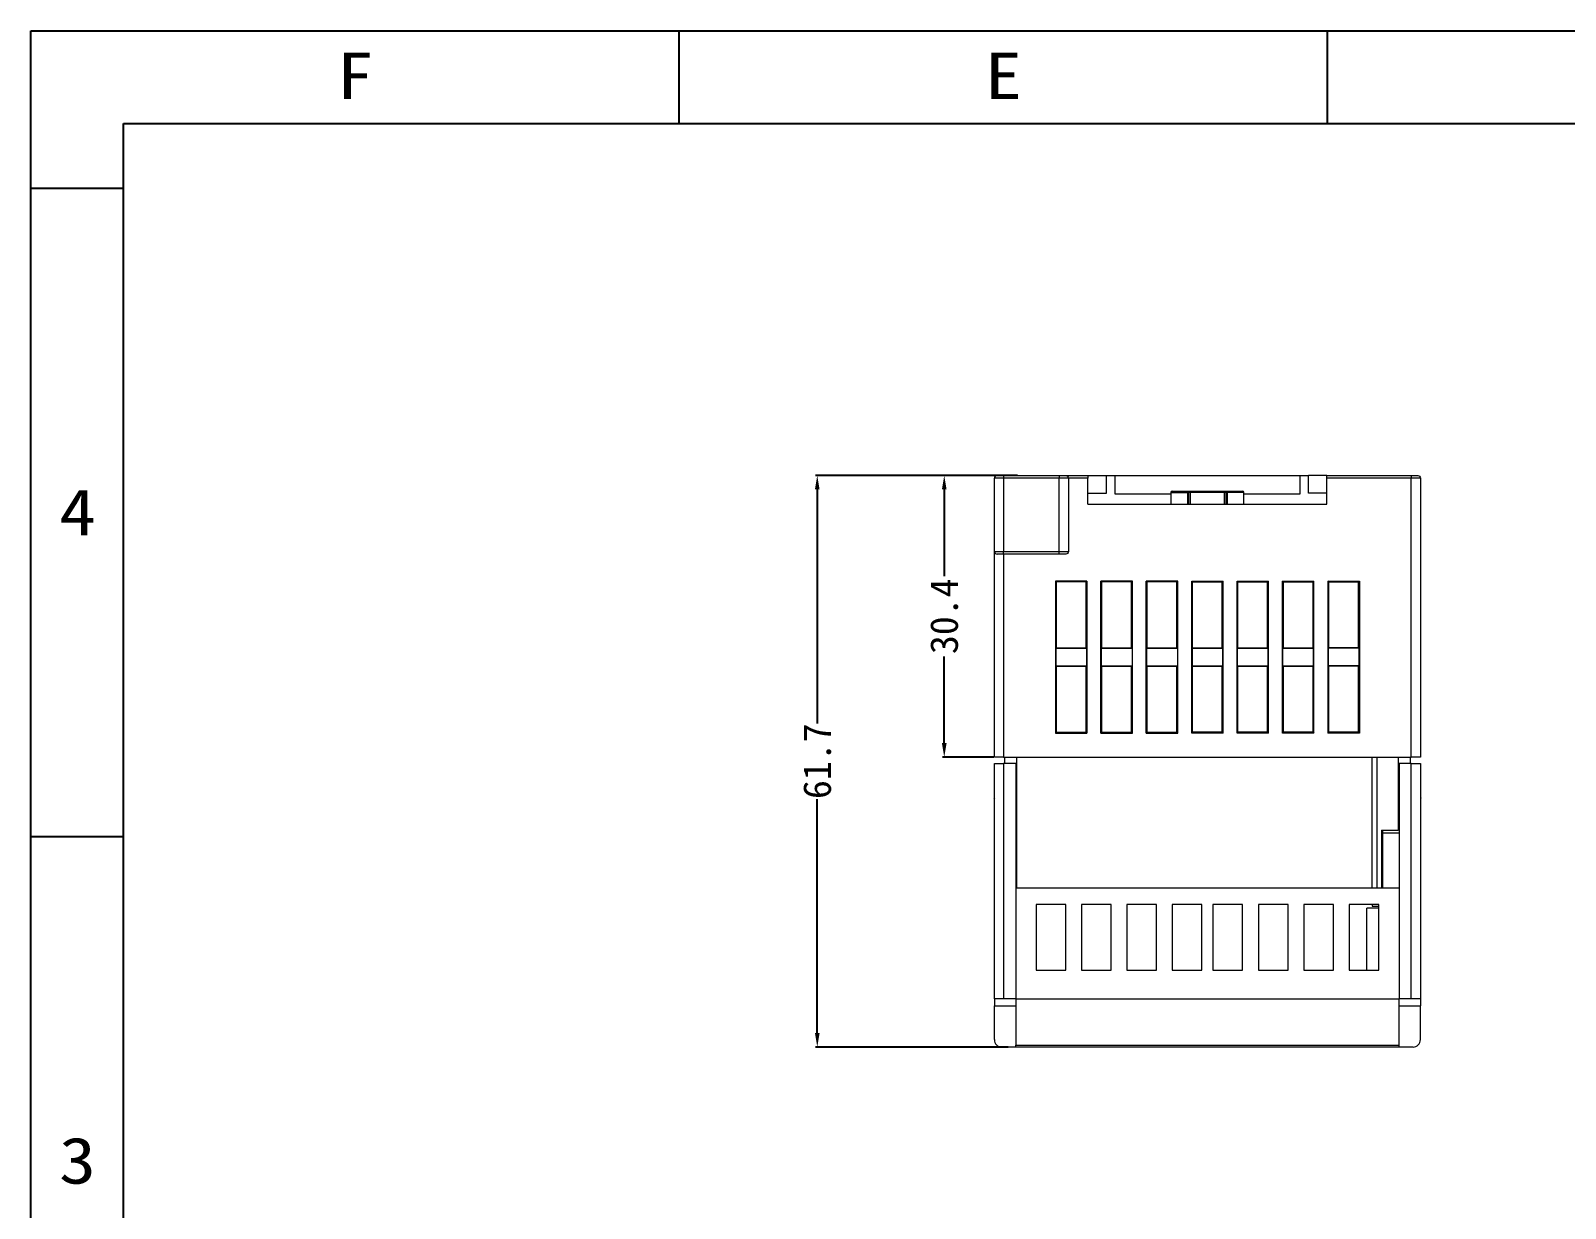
# Model space of a CAD drawing. Header units: millimetres. Extents: x 13 to 433, y 232 to 529.
# Drawn here: x 12.6 to 178.3, y 402.2 to 529.3 of the extents above; entities that cross this region are included whole.
import ezdxf
from ezdxf.enums import TextEntityAlignment as Align

# ---------------------------------------------------------------- set-up
doc = ezdxf.new("R2010")
doc.units = ezdxf.units.MM
doc.header["$MEASUREMENT"] = 0
doc.layers.get('0').update_dxf_attribs({"linetype": 'CONTINUOUS'})
doc.layers.get('Defpoints').update_dxf_attribs({"linetype": 'CONTINUOUS'})
for name, color, linetype in [('10', 7, 'CONTINUOUS'), ('7', 7, 'CONTINUOUS'), ('dim', 3, 'CONTINUOUS')]:
    doc.layers.add(name, color=color, linetype=linetype)
doc.styles.add('TEXTSTYLE_0', font='txt', dxfattribs={"width": 0.8})
doc.dimstyles.get("Standard").update_dxf_attribs({"dimtxt": 3, "dimasz": 1.5, "dimexe": 0.18, "dimexo": 0.0625, "dimgap": 0.09, "dimtad": 0, "dimdec": 1, "dimzin": 0, "dimdsep": 46, "dimtxsty": 'Standard', "dimcen": 0.09, "dimclrd": 3, "dimclre": 3, "dimclrt": 3, "dimadec": 0, "dimazin": 0, "dimtfac": 1, "dimtdec": 4, "dimtofl": 0, "dimtmove": 0, "dimatfit": 3, "dimfxl": 0, "dimtolj": 1, "dimtzin": 0, "dimarcsym": 0})

# ---------------------------------------------------------------- blocks, each defined once
blk = doc.blocks.new('*D19')
at = {"color": 3, "lineweight": -2}
for p, q in [((119.15, 481.32), (97.34, 481.32)), ((97.52, 479.82), (97.52, 454.56)), ((97.52, 421.12), (97.52, 446.38)), ((118.13, 419.62), (97.34, 419.62))]:
    blk.add_line(p, q, dxfattribs=at)
at = {"color": 3, "lineweight": 18}
for points in [[(97.27, 479.82), (97.77, 479.82), (97.52, 481.32)], [(97.27, 421.12), (97.77, 421.12), (97.52, 419.62)]]:
    blk.add_solid(points, dxfattribs=at)
at = {"layer": 'Defpoints', "color": 0, "lineweight": 18}
for p in [(97.52, 481.32), (119.21, 481.32), (118.19, 419.62)]:
    blk.add_point(p, dxfattribs=at)
at = {"color": 3, "lineweight": 18, "insert": (97.52, 450.47), "char_height": 3, "attachment_point": 5, "rotation": 90}
blk.add_mtext('\\A1;61.7', dxfattribs=at)
blk = doc.blocks.new('*D20')
at = {"color": 3, "lineweight": -2}
for p, q in [((113.13, 481.32), (111.05, 481.32)), ((111.23, 479.82), (111.23, 470.46)), ((111.23, 452.42), (111.23, 461.78)), ((116.58, 450.92), (111.05, 450.92))]:
    blk.add_line(p, q, dxfattribs=at)
at = {"color": 3, "lineweight": 18}
for points in [[(110.98, 479.82), (111.48, 479.82), (111.23, 481.32)], [(110.98, 452.42), (111.48, 452.42), (111.23, 450.92)]]:
    blk.add_solid(points, dxfattribs=at)
at = {"layer": 'Defpoints', "color": 0, "lineweight": 18}
for p in [(111.23, 481.32), (113.19, 481.32), (116.64, 450.92)]:
    blk.add_point(p, dxfattribs=at)
at = {"color": 3, "lineweight": 18, "insert": (111.23, 466.12), "char_height": 3, "attachment_point": 5, "rotation": 90}
blk.add_mtext('\\A1;30.4', dxfattribs=at)
blk = doc.blocks.new('SUN_6HWZ35TKXU86YGHH1AY77V3D6FJ')
at = {"color": 7, "linetype": 'Continuous'}
for p, q in [((-420, 297), (0, 297)), ((-420, 0), (-420, 297)), ((-350, 287), (-350, 297)), ((-280, 287), (-280, 297)), ((-410, 287), (-10, 287)), ((-410, 10), (-410, 287)), ((-420, 280), (-410, 280)), ((-420, 210), (-410, 210))]:
    blk.add_line(p, q, dxfattribs=at)
at = {"color": 2, "style": 'TEXTSTYLE_0'}
for s, width, p, p2 in [('F', 0.937433, (-386.98, 289.63), (-382.98, 289.63)), ('E', 0.858525, (-316.98, 289.63), (-312.98, 289.63)), ('4', 1.029662, (-416.95, 242.54), (-412.95, 242.54)), ('3', 1.029662, (-416.95, 172.54), (-412.95, 172.54))]:
    blk.add_text(s, height=5, dxfattribs=dict(at, width=width)).set_placement(p, p2, align=Align.FIT)

msp = doc.modelspace()

# ---------------------------------------------------------------- linework, layer by layer
at = {"layer": '10', "color": 0, "linetype": 'Continuous', "lineweight": 18}
for p, q in [((116.64, 424.82), (116.64, 450.22)), ((116.64, 450.22), (117.64, 450.22)), ((118.94, 450.22), (117.64, 450.22)), ((117.64, 450.22), (117.64, 424.82)), ((118.94, 450.22), (118.94, 424.82)), ((161.64, 450.22), (160.34, 450.22)), ((160.34, 450.22), (160.34, 424.82)), ((161.64, 424.82), (161.64, 450.22)), ((161.64, 450.22), (162.64, 450.22)), ((162.64, 450.22), (162.64, 424.82)), ((158.54, 443.02), (158.54, 442.72)), ((158.54, 442.72), (158.54, 436.82)), ((160.34, 442.72), (158.54, 442.72)), ((118.94, 436.82), (160.34, 436.82)), ((121.14, 435.02), (121.14, 427.92)), ((124.34, 435.02), (121.14, 435.02)), ((124.34, 427.92), (124.34, 435.02)), ((126.04, 435.02), (126.04, 427.92)), ((129.24, 435.02), (126.04, 435.02)), ((129.24, 427.92), (129.24, 435.02)), ((130.94, 435.02), (130.94, 427.92)), ((134.14, 435.02), (130.94, 435.02)), ((134.14, 427.92), (134.14, 435.02)), ((139.04, 435.02), (135.84, 435.02)), ((135.84, 435.02), (135.84, 427.92)), ((139.04, 427.92), (139.04, 435.02)), ((143.44, 435.02), (140.24, 435.02)), ((140.24, 435.02), (140.24, 427.92)), ((143.44, 427.92), (143.44, 435.02)), ((148.34, 435.02), (145.14, 435.02)), ((145.14, 435.02), (145.14, 427.92)), ((148.34, 427.92), (148.34, 435.02)), ((153.24, 435.02), (150.04, 435.02)), ((150.04, 435.02), (150.04, 427.92)), ((153.24, 427.92), (153.24, 435.02)), ((158.14, 435.02), (154.94, 435.02)), ((154.94, 435.02), (154.94, 427.92)), ((156.84, 427.92), (156.84, 434.62)), ((158.14, 434.62), (156.84, 434.62)), ((158.14, 427.92), (158.14, 435.02)), ((121.14, 427.92), (124.34, 427.92)), ((126.04, 427.92), (129.24, 427.92)), ((130.94, 427.92), (134.14, 427.92)), ((135.84, 427.92), (139.04, 427.92)), ((140.24, 427.92), (143.44, 427.92)), ((145.14, 427.92), (148.34, 427.92)), ((150.04, 427.92), (153.24, 427.92)), ((154.94, 427.92), (158.14, 427.92)), ((116.64, 424.82), (116.64, 424.07)), ((117.64, 424.82), (116.64, 424.82)), ((118.94, 424.82), (117.64, 424.82)), ((118.94, 424.82), (160.34, 424.82)), ((118.94, 424.82), (118.94, 419.82)), ((161.64, 424.82), (160.34, 424.82)), ((160.34, 419.82), (160.34, 424.82)), ((162.64, 424.82), (161.64, 424.82)), ((162.64, 424.82), (162.64, 424.07)), ((116.64, 424.07), (118.94, 424.07)), ((116.64, 420.42), (116.64, 424.07)), ((160.34, 424.07), (162.64, 424.07)), ((162.64, 420.42), (162.64, 424.07)), ((118.94, 419.62), (117.44, 419.62)), ((118.94, 419.82), (160.34, 419.82)), ((118.94, 419.62), (118.94, 419.82)), ((160.34, 419.62), (118.94, 419.62)), ((160.34, 419.62), (160.34, 419.82)), ((161.84, 419.62), (160.34, 419.62))]:
    msp.add_line(p, q, dxfattribs=at)
for centre, start, end in [((117.44, 420.42), 180, 270), ((161.84, 420.42), 270, 0)]:
    msp.add_arc(centre, 0.8, start, end, dxfattribs=at)
at = {"layer": '7', "color": 0, "linetype": 'Continuous', "lineweight": 18}
for p, q in [((116.64, 473.12), (116.64, 481.02)), ((117.64, 481.02), (116.64, 481.02)), ((116.94, 481.32), (117.64, 481.32)), ((117.64, 481.32), (123.64, 481.32)), ((117.64, 481.32), (117.64, 481.02)), ((123.64, 481.02), (117.64, 481.02)), ((117.64, 481.02), (117.64, 473.12)), ((123.64, 481.32), (124.34, 481.32)), ((123.64, 481.32), (123.64, 481.02)), ((124.64, 481.02), (123.64, 481.02)), ((123.64, 473.12), (123.64, 481.02)), ((124.34, 481.32), (126.74, 481.32)), ((124.64, 481.02), (124.64, 473.12)), ((126.74, 481.02), (124.64, 481.02)), ((126.74, 481.32), (126.74, 481.02)), ((126.74, 481.32), (128.74, 481.32)), ((126.74, 478.22), (126.74, 481.02)), ((128.74, 479.42), (128.74, 481.32)), ((128.74, 481.32), (129.64, 481.32)), ((129.64, 481.32), (149.64, 481.32)), ((129.64, 481.32), (129.64, 479.32)), ((149.64, 479.32), (149.64, 481.32)), ((149.64, 481.32), (150.54, 481.32)), ((152.54, 481.32), (150.54, 481.32)), ((150.54, 479.42), (150.54, 481.32)), ((152.54, 481.02), (152.54, 481.32)), ((152.54, 481.32), (161.64, 481.32)), ((152.54, 478.22), (152.54, 481.02)), ((161.64, 481.02), (152.54, 481.02)), ((161.64, 481.32), (162.34, 481.32)), ((161.64, 481.32), (161.64, 481.02)), ((161.64, 450.92), (161.64, 481.02)), ((162.64, 481.02), (161.64, 481.02)), ((162.64, 481.02), (162.64, 450.92)), ((126.74, 479.42), (128.74, 479.42)), ((129.64, 479.32), (135.7, 479.32)), ((135.7, 479.47), (135.7, 478.22)), ((135.7, 479.47), (137.51, 479.47)), ((135.85, 479.62), (137.53, 479.62)), ((137.51, 478.22), (137.51, 479.47)), ((137.64, 479.47), (137.51, 479.47)), ((137.53, 479.62), (137.79, 479.62)), ((137.64, 478.22), (137.64, 479.47)), ((137.79, 479.62), (137.79, 479.48)), ((137.79, 479.62), (141.49, 479.62)), ((137.79, 479.48), (137.79, 478.22)), ((141.49, 479.48), (137.79, 479.48)), ((141.49, 479.62), (141.75, 479.62)), ((141.49, 479.62), (141.49, 479.48)), ((141.49, 478.22), (141.49, 479.48)), ((141.64, 479.47), (141.64, 478.22)), ((141.64, 479.47), (141.77, 479.47)), ((141.75, 479.62), (143.43, 479.62)), ((141.77, 479.47), (141.77, 478.22)), ((143.58, 479.47), (141.77, 479.47)), ((143.58, 478.22), (143.58, 479.47)), ((143.58, 479.32), (149.64, 479.32)), ((152.54, 479.42), (150.54, 479.42)), ((126.74, 478.22), (152.54, 478.22)), ((116.64, 450.92), (116.64, 473.12)), ((116.64, 473.12), (117.64, 473.12)), ((117.64, 472.82), (116.94, 472.82)), ((117.64, 472.82), (117.64, 473.12)), ((117.64, 473.12), (123.64, 473.12)), ((123.64, 472.82), (117.64, 472.82)), ((117.64, 472.82), (117.64, 450.92)), ((123.64, 472.82), (123.64, 473.12)), ((123.64, 473.12), (124.64, 473.12)), ((124.34, 472.82), (123.64, 472.82)), ((123.24, 469.92), (123.24, 453.51)), ((123.34, 469.82), (123.24, 469.92)), ((126.64, 469.92), (123.24, 469.92)), ((126.54, 469.82), (123.34, 469.82)), ((123.34, 462.72), (123.34, 469.82)), ((126.54, 469.82), (126.64, 469.92)), ((126.54, 462.72), (126.54, 469.82)), ((126.64, 469.92), (126.64, 453.51)), ((131.54, 469.92), (128.14, 469.92)), ((128.14, 453.51), (128.14, 469.92)), ((128.24, 469.82), (128.14, 469.92)), ((131.44, 469.82), (128.24, 469.82)), ((128.24, 462.72), (128.24, 469.82)), ((131.44, 469.82), (131.54, 469.92)), ((131.44, 462.72), (131.44, 469.82)), ((131.54, 453.51), (131.54, 469.92)), ((133.04, 453.51), (133.04, 469.92)), ((136.44, 469.92), (133.04, 469.92)), ((133.14, 469.82), (133.04, 469.92)), ((133.14, 462.72), (133.14, 469.82)), ((136.34, 469.82), (133.14, 469.82)), ((136.34, 469.82), (136.44, 469.92)), ((136.34, 462.72), (136.34, 469.82)), ((136.44, 453.51), (136.44, 469.92)), ((137.94, 453.51), (137.94, 469.92)), ((137.94, 469.92), (141.34, 469.92)), ((138.04, 469.82), (137.94, 469.92)), ((138.04, 469.82), (141.24, 469.82)), ((138.04, 462.72), (138.04, 469.82)), ((141.24, 469.82), (141.34, 469.92)), ((141.24, 462.72), (141.24, 469.82)), ((141.34, 453.51), (141.34, 469.92)), ((142.84, 469.92), (146.24, 469.92)), ((142.94, 469.82), (142.84, 469.92)), ((142.84, 453.51), (142.84, 469.92)), ((142.94, 462.72), (142.94, 469.82)), ((142.94, 469.82), (146.14, 469.82)), ((146.14, 469.82), (146.24, 469.92)), ((146.14, 462.72), (146.14, 469.82)), ((146.24, 453.51), (146.24, 469.92)), ((147.74, 453.51), (147.74, 469.92)), ((147.74, 469.92), (151.14, 469.92)), ((147.84, 469.82), (147.74, 469.92)), ((147.84, 469.82), (151.04, 469.82)), ((147.84, 462.72), (147.84, 469.82)), ((151.04, 469.82), (151.14, 469.92)), ((151.04, 462.72), (151.04, 469.82)), ((151.14, 453.51), (151.14, 469.92)), ((152.64, 469.92), (156.04, 469.92)), ((152.64, 469.92), (152.64, 453.51)), ((152.74, 469.82), (152.64, 469.92)), ((152.74, 469.82), (155.94, 469.82)), ((152.74, 462.72), (152.74, 469.82)), ((155.94, 469.82), (156.04, 469.92)), ((155.94, 462.72), (155.94, 469.82)), ((156.04, 469.92), (156.04, 453.51)), ((123.28, 462.66), (123.34, 462.72)), ((123.28, 462.66), (123.28, 460.78)), ((123.28, 462.66), (126.6, 462.66)), ((123.34, 462.72), (126.54, 462.72)), ((126.6, 462.66), (126.54, 462.72)), ((126.6, 462.66), (126.6, 460.78)), ((128.18, 462.66), (128.24, 462.72)), ((128.18, 462.66), (128.18, 460.78)), ((128.18, 462.66), (131.5, 462.66)), ((128.24, 462.72), (131.44, 462.72)), ((131.5, 462.66), (131.44, 462.72)), ((131.5, 462.66), (131.5, 460.78)), ((133.08, 462.66), (133.14, 462.72)), ((133.08, 462.66), (136.4, 462.66)), ((133.08, 462.66), (133.08, 460.78)), ((133.14, 462.72), (136.34, 462.72)), ((136.4, 462.66), (136.34, 462.72)), ((136.4, 462.66), (136.4, 460.78)), ((137.98, 462.66), (138.04, 462.72)), ((137.98, 462.66), (137.98, 460.78)), ((137.98, 462.66), (141.3, 462.66)), ((138.04, 462.72), (141.24, 462.72)), ((141.24, 462.72), (141.3, 462.66)), ((141.3, 460.78), (141.3, 462.66)), ((142.94, 462.72), (142.88, 462.66)), ((142.88, 460.78), (142.88, 462.66)), ((142.88, 462.66), (146.2, 462.66)), ((142.94, 462.72), (146.14, 462.72)), ((146.14, 462.72), (146.2, 462.66)), ((146.2, 460.78), (146.2, 462.66)), ((147.84, 462.72), (147.78, 462.66)), ((147.78, 462.66), (151.1, 462.66)), ((147.78, 460.78), (147.78, 462.66)), ((147.84, 462.72), (151.04, 462.72)), ((151.04, 462.72), (151.1, 462.66)), ((151.1, 460.78), (151.1, 462.66)), ((152.68, 462.66), (152.74, 462.72)), ((156, 462.66), (152.68, 462.66)), ((152.68, 462.66), (152.68, 460.78)), ((155.94, 462.72), (152.74, 462.72)), ((156, 462.66), (155.94, 462.72)), ((156, 462.66), (156, 460.78)), ((123.28, 460.78), (126.6, 460.78)), ((123.34, 460.72), (123.28, 460.78)), ((123.34, 460.72), (126.54, 460.72)), ((123.34, 453.62), (123.34, 460.72)), ((126.54, 460.72), (126.6, 460.78)), ((126.54, 453.62), (126.54, 460.72)), ((128.18, 460.78), (131.5, 460.78)), ((128.24, 460.72), (128.18, 460.78)), ((128.24, 460.72), (131.44, 460.72)), ((128.24, 453.62), (128.24, 460.72)), ((131.44, 460.72), (131.5, 460.78)), ((131.44, 453.62), (131.44, 460.72)), ((133.08, 460.78), (136.4, 460.78)), ((133.14, 460.72), (133.08, 460.78)), ((133.14, 453.62), (133.14, 460.72)), ((133.14, 460.72), (136.34, 460.72)), ((136.34, 460.72), (136.4, 460.78)), ((136.34, 453.62), (136.34, 460.72)), ((137.98, 460.78), (141.3, 460.78)), ((138.04, 460.72), (137.98, 460.78)), ((138.04, 453.62), (138.04, 460.72)), ((138.04, 460.72), (141.24, 460.72)), ((141.3, 460.78), (141.24, 460.72)), ((141.24, 453.62), (141.24, 460.72)), ((142.88, 460.78), (142.94, 460.72)), ((142.88, 460.78), (146.2, 460.78)), ((142.94, 453.62), (142.94, 460.72)), ((142.94, 460.72), (146.14, 460.72)), ((146.2, 460.78), (146.14, 460.72)), ((146.14, 453.62), (146.14, 460.72)), ((147.78, 460.78), (147.84, 460.72)), ((147.78, 460.78), (151.1, 460.78)), ((147.84, 460.72), (151.04, 460.72)), ((147.84, 453.62), (147.84, 460.72)), ((151.1, 460.78), (151.04, 460.72)), ((151.04, 453.62), (151.04, 460.72)), ((156, 460.78), (152.68, 460.78)), ((152.74, 460.72), (152.68, 460.78)), ((152.74, 453.62), (152.74, 460.72)), ((155.94, 460.72), (152.74, 460.72)), ((155.94, 460.72), (156, 460.78)), ((155.94, 453.62), (155.94, 460.72)), ((123.34, 453.62), (123.24, 453.51)), ((123.24, 453.51), (126.64, 453.51)), ((123.34, 453.62), (126.54, 453.62)), ((126.54, 453.62), (126.64, 453.51)), ((128.24, 453.62), (128.14, 453.51)), ((128.14, 453.51), (131.54, 453.51)), ((128.24, 453.62), (131.44, 453.62)), ((131.44, 453.62), (131.54, 453.51)), ((133.14, 453.62), (133.04, 453.51)), ((133.04, 453.51), (136.44, 453.51)), ((133.14, 453.62), (136.34, 453.62)), ((136.34, 453.62), (136.44, 453.51)), ((138.04, 453.62), (137.94, 453.51)), ((141.34, 453.51), (137.94, 453.51)), ((141.24, 453.62), (138.04, 453.62)), ((141.24, 453.62), (141.34, 453.51)), ((142.94, 453.62), (142.84, 453.51)), ((146.24, 453.51), (142.84, 453.51)), ((146.14, 453.62), (142.94, 453.62)), ((146.14, 453.62), (146.24, 453.51)), ((147.84, 453.62), (147.74, 453.51)), ((151.14, 453.51), (147.74, 453.51)), ((151.04, 453.62), (147.84, 453.62)), ((151.04, 453.62), (151.14, 453.51)), ((152.74, 453.62), (152.64, 453.51)), ((156.04, 453.51), (152.64, 453.51)), ((155.94, 453.62), (152.74, 453.62)), ((155.94, 453.62), (156.04, 453.51)), ((117.64, 450.92), (116.64, 450.92)), ((117.64, 450.92), (161.64, 450.92)), ((117.74, 450.92), (117.74, 450.22)), ((119.04, 450.92), (119.04, 448.92)), ((157.44, 436.82), (157.44, 450.92)), ((157.94, 450.92), (157.94, 436.82)), ((160.24, 450.92), (160.24, 448.92)), ((161.54, 450.92), (161.54, 450.22)), ((162.64, 450.92), (161.64, 450.92)), ((119.04, 448.92), (118.94, 448.92)), ((119.04, 448.92), (119.04, 436.82)), ((160.24, 448.92), (160.34, 448.92)), ((160.24, 448.92), (160.24, 443.02)), ((116.6, 446.52), (116.64, 446.42)), ((116.6, 446.52), (116.64, 446.52)), ((162.68, 446.52), (162.64, 446.42)), ((162.68, 446.52), (162.64, 446.52)), ((158.44, 443.02), (158.44, 436.82)), ((158.44, 443.02), (160.24, 443.02)), ((157.44, 435.02), (157.44, 434.82)), ((157.44, 434.82), (158.14, 434.82))]:
    msp.add_line(p, q, dxfattribs=at)
msp.add_lwpolyline([(160.34, 443.02), (160.34, 443.02), (160.34, 443.02), (160.33, 443.02), (160.33, 443.02), (160.33, 443.02), (160.33, 443.02), (160.33, 443.02), (160.32, 443.02), (160.32, 443.02), (160.32, 443.02), (160.32, 443.02), (160.32, 443.02), (160.31, 443.02), (160.31, 443.02), (160.31, 443.02), (160.31, 443.02), (160.31, 443.02), (160.3, 443.02), (160.3, 443.02), (160.3, 443.02), (160.3, 443.02), (160.3, 443.02), (160.29, 443.02), (160.29, 443.02), (160.29, 443.02), (160.29, 443.02), (160.29, 443.02), (160.28, 443.02), (160.28, 443.02), (160.28, 443.02), (160.28, 443.02), (160.28, 443.02), (160.27, 443.02), (160.27, 443.02), (160.27, 443.02), (160.27, 443.02), (160.27, 443.02), (160.26, 443.02), (160.26, 443.02), (160.26, 443.02), (160.26, 443.02), (160.26, 443.02), (160.25, 443.02), (160.25, 443.02), (160.25, 443.02), (160.25, 443.02), (160.25, 443.02), (160.24, 443.02), (160.24, 443.02), (160.24, 443.02)], dxfattribs=at)
for centre, radius, start, end in [((116.94, 481.02), 0.3, 90, 180), ((135.85, 479.47), 0.15, 90, 180), ((143.43, 479.47), 0.15, 0, 90), ((116.94, 473.12), 0.3, 180, 270)]:
    msp.add_arc(centre, radius, start, end, dxfattribs=at)
at = {"layer": '7', "color": 0, "linetype": 'Continuous', "lineweight": 18, "extrusion": (0, 0, -1)}
for centre, radius, start, end in [((-124.34, 481.02), 0.3, 90, 180), ((-162.34, 481.02), 0.3, 90, 180), ((-137.79, 479.47), 0.15, 0, 90), ((-141.49, 479.47), 0.15, 90, 180), ((-124.34, 473.12), 0.3, 180, 270)]:
    msp.add_arc(centre, radius, start, end, dxfattribs=at)
at = {"layer": '7', "color": 0, "linetype": 'Continuous', "lineweight": 18}
for centre, major_axis, ratio, start_param, end_param in [((137.53, 479.47), (0, -0.15), 0.118067, 3.141593, 4.712389), ((137.79, 479.47), (0.15, 0), 0.087156, 1.570796, 3.141593), ((141.49, 479.47), (0.15, 0), 0.087156, 0, 1.570796), ((141.75, 479.47), (0, 0.15), 0.118067, 4.712389, 6.283185)]:
    msp.add_ellipse(centre, major_axis=major_axis, ratio=ratio, start_param=start_param, end_param=end_param, dxfattribs=at)

# ---------------------------------------------------------------- block references
at = {"layer": 'dim'}
msp.add_blockref('SUN_6HWZ35TKXU86YGHH1AY77V3D6FJ', (432.61, 232.33), dxfattribs=at)

# ---------------------------------------------------------------- dimensions: what is measured, and where the dimension line sits
at = {"lineweight": 18}
for base, p1, p2, picture, middle in [((97.52, 481.32), (118.19, 419.62), (119.21, 481.32), '*D19', (97.52, 450.47)), ((111.2324, 481.3192), (116.6398, 450.9192), (113.1916, 481.3192), '*D20', (111.2324, 466.1192))]:
    dim = msp.add_linear_dim(base=base, p1=p1, p2=p2, dimstyle='Standard', dxfattribs=at)
    dim.commit()
    dim.dimension.update_dxf_attribs({"geometry": picture, "text_midpoint": middle, "dimtype": 160})

doc.saveas('drawing.dxf')
